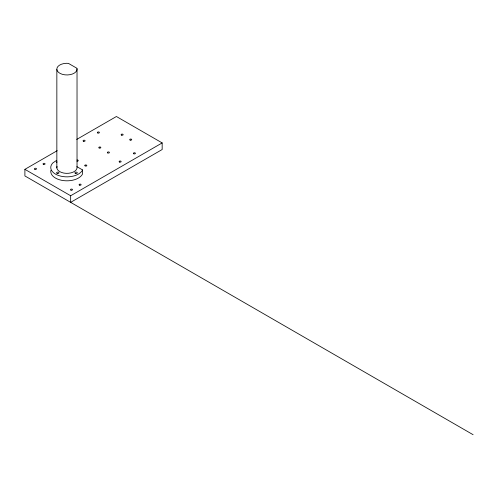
<?xml version="1.0" encoding="UTF-8"?>
<svg xmlns="http://www.w3.org/2000/svg" width="498" height="498" viewBox="0 0 498 498"><rect width="100%" height="100%" fill="white"/><g stroke="black" fill="none" stroke-linecap="round" stroke-linejoin="round"><path stroke-width="0.75" d="M473.1 434.704L24.9 175.943L24.9 169.339L57.195 150.689M76.711 139.421L116.408 116.507L162.167 142.92L162.167 149.525L70.654 202.356L70.654 195.751L162.167 142.92M56.467 160.487L52.925 162.852A16.179 9.338 0 0 0 60.75 176.149A16.179 9.338 0 0 0 82.562 169.936L82.562 173.902A16.179 9.338 0 0 1 63.781 180.643A16.179 9.338 0 0 1 50.902 170.266M76.854 166.643L82.562 169.936M24.9 169.339L70.654 195.751M57.021 166.376A10.109 5.839 0 0 0 66.265 173.348A10.109 5.839 0 0 0 77.028 167.147L77.028 68.743L76.854 68.238L68.431 63.377L66.284 63.296A10.109 5.839 0 0 0 56.847 69.496L56.847 167.894M76.972 160.02A1.008 0.585 0 0 1 78.242 160.586A1.008 0.585 0 0 1 76.972 161.153M56.928 162.734A1.214 0.703 0 0 1 56.928 161.744M77.028 68.743A10.109 5.839 0 0 1 67.591 74.943A10.109 5.839 0 0 1 56.847 69.496M85.009 165.187L84.878 165.317A1.008 0.585 0 0 0 85.096 165.952A1.008 0.585 0 0 0 86.198 166.077L86.428 166.002A1.008 0.585 0 0 0 86.528 165.124A1.008 0.585 0 0 0 85.009 165.187M107.686 152.911A1.008 0.585 0 0 0 109.379 152.649A1.008 0.585 0 0 0 108.141 151.934A1.008 0.585 0 0 0 107.686 152.911M99.108 147.956A1.008 0.585 0 0 0 100.801 147.694A1.008 0.585 0 0 0 99.563 146.978A1.008 0.585 0 0 0 99.108 147.956M121.624 135.17A1.008 0.585 0 0 0 123.143 134.665A1.008 0.585 0 0 0 121.624 134.161A1.008 0.585 0 0 0 121.624 135.17M130.202 140.125A1.008 0.585 0 0 0 131.721 139.621A1.008 0.585 0 0 0 130.202 139.11A1.008 0.585 0 0 0 130.202 140.125M79.375 185.107A1.008 0.585 0 0 0 81.068 184.845A1.008 0.585 0 0 0 79.829 184.129A1.008 0.585 0 0 0 79.375 185.107M71.009 190.149A1.008 0.585 0 0 0 72.521 189.645A1.008 0.585 0 0 0 71.009 189.14A1.008 0.585 0 0 0 71.009 190.149M34.854 169.301A1.008 0.585 0 0 0 36.479 168.928A1.008 0.585 0 0 0 35.109 168.299A1.008 0.585 0 0 0 34.854 169.301M43.475 164.365A1.008 0.585 0 0 0 45.069 163.942A1.008 0.585 0 0 0 43.643 163.356A1.008 0.585 0 0 0 43.475 164.365M83.589 141.283A1.008 0.585 0 0 0 85.108 140.772A1.008 0.585 0 0 0 83.589 140.268A1.008 0.585 0 0 0 83.589 141.283M97.888 133.022A1.008 0.585 0 0 0 99.407 132.518A1.008 0.585 0 0 0 97.888 132.014A1.008 0.585 0 0 0 97.888 133.022M119.62 162.08A1.008 0.585 0 0 0 121.139 161.576A1.008 0.585 0 0 0 119.62 161.072A1.008 0.585 0 0 0 119.62 162.08M133.918 153.826A1.008 0.585 0 0 0 135.437 153.322A1.008 0.585 0 0 0 133.918 152.818A1.008 0.585 0 0 0 133.918 153.826M75.484 173.41A1.214 0.703 0 0 0 77.302 172.806A1.214 0.703 0 0 0 75.484 172.196A1.214 0.703 0 0 0 75.484 173.41M57.183 173.41A1.214 0.703 0 0 0 59.001 172.806A1.214 0.703 0 0 0 57.183 172.196A1.214 0.703 0 0 0 57.183 173.41"/></g></svg>
